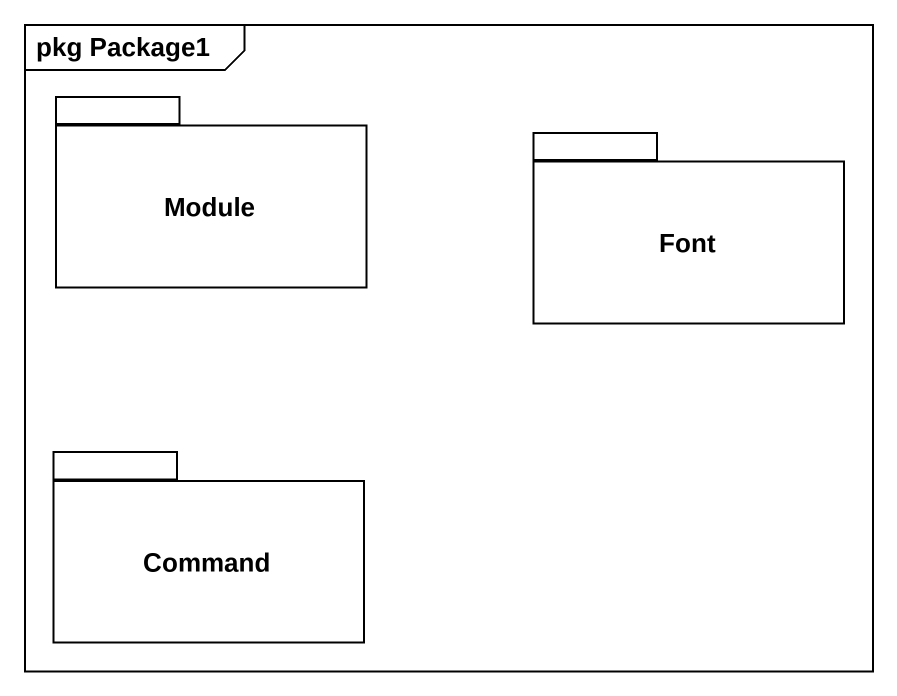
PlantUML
@startuml
mainframe pkg Package1
package Module {
}
package Font {
}
package Command {
}
@enduml
